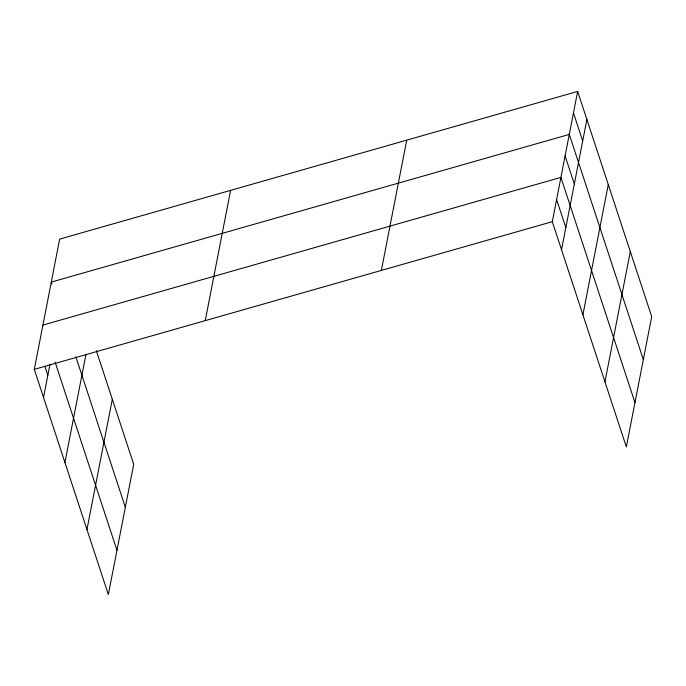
<?xml version="1.0" encoding="UTF-8"?>
<svg xmlns="http://www.w3.org/2000/svg" width="686" height="686" viewBox="0 0 686 686"><rect width="100%" height="100%" fill="white"/><g stroke="black" fill="none" stroke-linecap="round" stroke-linejoin="round"><path stroke-width="1.03" d="M96.289 350.503L133.701 464.311L108.345 594.573L34.3 369.368L59.656 239.105L577.655 91.427L651.7 316.632L626.344 446.895L552.299 221.689L577.655 91.427M43.527 397.443L49.992 364.223M64.921 462.493L85.896 354.748M86.951 529.523L112.315 399.252M205.243 320.636L230.599 190.365M381.356 270.421L406.721 140.158M561.525 249.755L586.882 119.493M582.911 314.814L608.276 184.543M604.949 381.836L630.314 251.573M42.918 325.078L560.916 177.4L634.962 402.605M34.3 369.368L552.299 221.689M573.47 112.916L582.697 140.982M643.331 359.618L569.286 134.413L51.287 282.092L51.947 284.098M565.101 155.902L574.328 183.977M556.612 199.549L565.839 227.615M75.889 356.917L125.332 507.297M55.154 362.294L116.963 550.283M44.873 366.273L47.84 375.293"/></g></svg>
